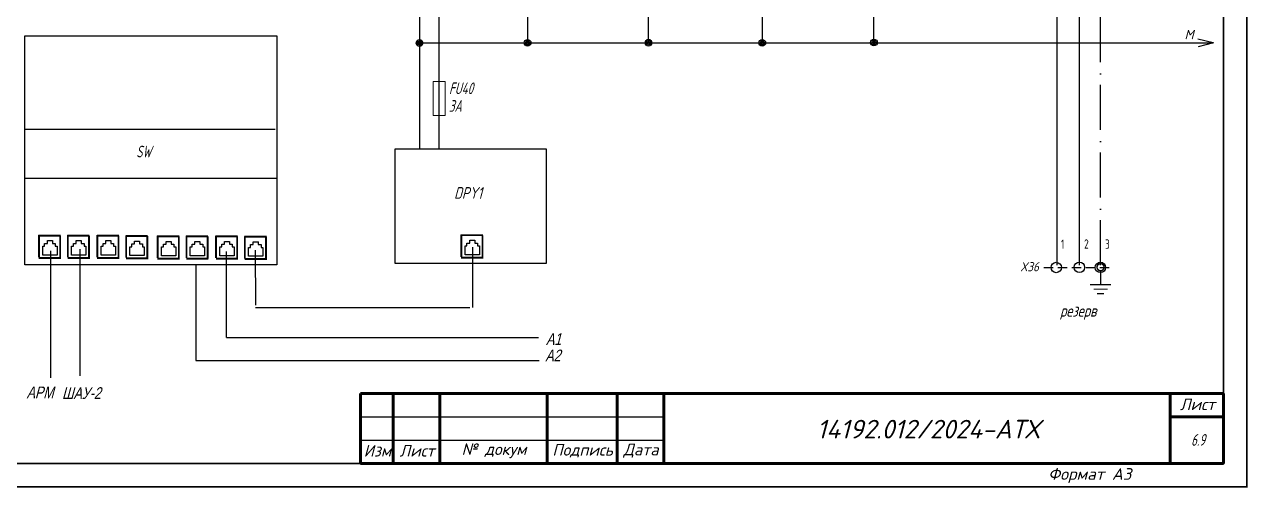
# Model space of a CAD drawing. Header units: millimetres. Extents: x 2725 to 10524, y 7125 to 11639.
# Drawn here: x 6658.1 to 6920.3, y 9091.5 to 9190.7 of the extents above; entities that cross this region are included whole.
import ezdxf
from ezdxf.enums import TextEntityAlignment as Align

# ---------------------------------------------------------------- set-up
doc = ezdxf.new("R2010")
doc.units = ezdxf.units.MM
doc.header["$LTSCALE"] = 4
for name, pattern in [('ACAD_ISO10W100', [18, 12, -3, 0, -3]), ('DASHED', [0.75, 0.5, -0.25]), ('SolidLine', [0])]:
    doc.linetypes.add(name, pattern=pattern)
for name, color, linetype in [('LOC', 8, 'Continuous'), ('RED_2.5mm^2', 1, 'Continuous'), ('SYMS', 7, 'Continuous'), ('Вспомогательная', 1, 'Continuous'), ('Текст', 2, 'Continuous')]:
    doc.layers.add(name, color=color, linetype=linetype)
for name, color, linetype, lineweight in [('SHTAMP', 7, 'SolidLine', 25), ('АК_ЩДУ-CВ_П4_ПОЛНАЯСХ', 141, 'Continuous', 40), ('Основеая', 5, 'Continuous', 60), ('СХЕМА', 7, 'Continuous', 25)]:
    doc.layers.add(name, color=color, linetype=linetype, lineweight=lineweight)
doc.styles.add('ISOCPEUR', font='isocpeui.ttf')
doc.styles.add('ISOCPEUR25.10.00', font='isocpeur.ttf', dxfattribs={"height": 2.5})
doc.styles.add('SC', font='wromrusc.shx', dxfattribs={"width": 0.8, "height": 2.5})
doc.styles.add('Simplex00.10.00', font='simplex.shx')
doc.styles.add('Simplex25.085.15', font='', dxfattribs={"width": 0.85, "oblique": 15, "height": 2.5})
doc.styles.add('WD', font='romans.shx')
doc.styles.add('ГОСТ', font='isocpeur.ttf', dxfattribs={"oblique": 15})
doc.styles.add('Стиль мой-1', font='', dxfattribs={"width": 0.85, "oblique": 15, "height": 2.5})
doc.styles.get('Simplex25.085.15').set_extended_font_data('GOST type A')
doc.styles.get('Стиль мой-1').set_extended_font_data('GOST type A')
doc.linetypes.add('Ethernet_LINE', pattern='A,7.5,-4,["Ethernet",Standard,S=2.5,R=0,X=-2.5,Y=-1.25],-18', length=29.5)

# ---------------------------------------------------------------- blocks, each defined once
blk = doc.blocks.new('Формат А3')
at = {"color": 0, "linetype": 'Continuous', "const_width": 0.3}
for points in [[(-420, 297), (0, 297), (0, 0), (-420, 0)], [(-400, 5), (-400, 292), (-5, 292), (-5, 5)]]:
    blk.add_lwpolyline(points, close=True, dxfattribs=at)
at = {"color": 0, "linetype": 'Continuous', "style": 'Simplex00.10.00', "oblique": 15}
blk.add_text('Формат А3', height=2.5, dxfattribs=at).set_placement((-33.67, 2.75), align=Align.MIDDLE_CENTER)
blk = doc.blocks.new('WDDOT')
for radius in [0.72, 0.449, 0.223]:
    blk.add_circle((0, 0), radius)
blk = doc.blocks.new('VT0W02')
blk.add_circle((0, 0), 0.0699)
at = {"style": 'WD'}
for tag, p, width in [('INST', (0.062, 0.42), 0.7), ('LOC', (0.062, 0.25), 0.7), ('DESC1', (0.053, -0.385), 0.8)]:
    blk.add_attdef(tag, p, '', height=0.125, dxfattribs=dict(at, width=width))
at = {"linetype": 'Continuous', "style": 'WD'}
for tag, p, height, width, flags in [('WIRENO', (0.062, 0.094), 0.125, 0.8, 8), ('TAGSTRIP', (0.053, -0.229), 0.125, 0.9, 8), ('CAT', (0.213, -0.406), 0.109, 0.8, 1), ('DESC2', (0.053, -0.541), 0.125, 0.8, 8), ('DESC3', (0.053, -0.698), 0.125, 0.8, 8)]:
    blk.add_attdef(tag, p, '', height=height, dxfattribs=dict(at, width=width, flags=flags))
at = {"style": 'WD', "flags": 1}
for tag, p, height in [('X4TERM01', (-0.07, 0), 0.0125), ('X4TERMDESC01', (-0.055, -0.023), 0.025), ('X2TERMDESC01', (-0.006, 0.029), 0.025), ('STRIPSEQ', (0, 0), 0.00125), ('X2TERM01', (0, 0.07), 0.0125), ('X1TERMDESC01', (0.039, -0.003), 0.025), ('X1TERM01', (0.07, 0), 0.0125), ('LINKTERM', (0, -0.002), 0.00125), ('X8TERM01', (0, -0.07), 0.0125), ('X8TERMDESC01', (0, -0.054), 0.025)]:
    blk.add_attdef(tag, p, '', height=height, dxfattribs=at)
at = {"linetype": 'Continuous', "style": 'WD', "width": 0.8, "flags": 1}
blk.add_attdef('MFG', text='', height=0.109, dxfattribs=at).set_placement((0.088, -0.406), align=Align.RIGHT)
at = {"style": 'WD', "width": 0.7, "flags": 1}
blk.add_attdef('ASSYCODE', (0.062, -0.281), '', height=0.01, dxfattribs=at)
blk = doc.blocks.new('PE - заземление')
at = {"color": 0, "linetype": 'Continuous', "lineweight": -2, "const_width": 0.3}
blk.add_lwpolyline([(-0.75, -0.75, -1), (0.75, -0.75, -1)], format="xyb", close=True, dxfattribs=at)
at = {"color": 0, "linetype": 'Continuous', "lineweight": -2}
for points, const_width in [([(0, -4.5), (0, -1.5)], 0.3), ([(-2.25, -4.5), (2.25, -4.5)], 0.25), ([(-1.5, -5.46), (1.5, -5.46)], 0.25), ([(-0.75, -6.42), (0.75, -6.42)], 0.25)]:
    blk.add_lwpolyline(points, dxfattribs=dict(at, const_width=const_width))
at = {"color": 0, "linetype": 'Continuous', "lineweight": 9, "style": 'ISOCPEUR25.10.00', "oblique": 10, "width": 0.85, "flags": 9}
blk.add_attdef('ТИП', (0, 0), '', height=2.5, dxfattribs=at)

msp = doc.modelspace()

# ---------------------------------------------------------------- linework, layer by layer
at = {"ltscale": 0.2}
for p, q in [((6658.19, 9168.33), (6711.89, 9168.33)), ((6658.19, 9157.8), (6712.35, 9157.8)), ((6663.03, 9143.82), (6663.03, 9144.42)), ((6663.03, 9144.42), (6664.11, 9144.42)), ((6663.06, 9144.42), (6664.1, 9144.42)), ((6664.1, 9144.42), (6664.1, 9143.83)), ((6669.2, 9143.82), (6669.2, 9144.42)), ((6669.2, 9144.42), (6670.28, 9144.42)), ((6669.23, 9144.42), (6670.27, 9144.42)), ((6670.27, 9144.42), (6670.27, 9143.83)), ((6675.55, 9143.82), (6675.55, 9144.42)), ((6675.55, 9144.42), (6676.63, 9144.42)), ((6675.58, 9144.42), (6676.62, 9144.42)), ((6676.62, 9144.42), (6676.62, 9143.83)), ((6681.72, 9143.73), (6681.72, 9144.32)), ((6681.72, 9144.32), (6682.8, 9144.32)), ((6681.75, 9144.32), (6682.79, 9144.32)), ((6682.79, 9144.32), (6682.79, 9143.74)), ((6688.48, 9143.67), (6688.48, 9144.26)), ((6688.48, 9144.26), (6689.55, 9144.26)), ((6688.5, 9144.26), (6689.54, 9144.26)), ((6689.54, 9144.26), (6689.54, 9143.68)), ((6694.65, 9143.67), (6694.65, 9144.26)), ((6694.65, 9144.26), (6695.73, 9144.26)), ((6694.68, 9144.26), (6695.72, 9144.26)), ((6695.72, 9144.26), (6695.72, 9143.68)), ((6701, 9143.67), (6701, 9144.26)), ((6701, 9144.26), (6702.08, 9144.26)), ((6701.03, 9144.26), (6702.07, 9144.26)), ((6702.07, 9144.26), (6702.07, 9143.68)), ((6707.17, 9143.58), (6707.17, 9144.17)), ((6707.17, 9144.17), (6708.25, 9144.17)), ((6707.2, 9144.17), (6708.24, 9144.17)), ((6708.24, 9144.17), (6708.24, 9143.59)), ((6753.58, 9143.9), (6753.58, 9144.5)), ((6753.58, 9144.5), (6754.65, 9144.5)), ((6753.6, 9144.5), (6754.64, 9144.5)), ((6754.64, 9144.5), (6754.64, 9143.91)), ((6662.03, 9141.32), (6662.03, 9143.22)), ((6662.03, 9143.22), (6662.43, 9143.22)), ((6662.43, 9143.22), (6662.43, 9143.82)), ((6662.43, 9143.82), (6663.03, 9143.82)), ((6664.1, 9143.83), (6664.7, 9143.83)), ((6664.7, 9143.83), (6664.7, 9143.21)), ((6664.7, 9143.21), (6665.09, 9143.21)), ((6665.09, 9143.21), (6665.09, 9141.32)), ((6668.2, 9141.32), (6668.2, 9143.22)), ((6668.2, 9143.22), (6668.6, 9143.22)), ((6668.6, 9143.22), (6668.6, 9143.82)), ((6668.6, 9143.82), (6669.2, 9143.82)), ((6670.27, 9143.83), (6670.87, 9143.83)), ((6670.87, 9143.83), (6670.87, 9143.21)), ((6670.87, 9143.21), (6671.26, 9143.21)), ((6671.26, 9143.21), (6671.26, 9141.32)), ((6674.55, 9141.32), (6674.55, 9143.22)), ((6674.55, 9143.22), (6674.95, 9143.22)), ((6674.95, 9143.22), (6674.95, 9143.82)), ((6674.95, 9143.82), (6675.55, 9143.82)), ((6676.62, 9143.83), (6677.22, 9143.83)), ((6677.22, 9143.83), (6677.22, 9143.21)), ((6677.22, 9143.21), (6677.62, 9143.21)), ((6677.62, 9143.21), (6677.62, 9141.32)), ((6680.72, 9141.23), (6680.72, 9143.12)), ((6680.72, 9143.12), (6681.12, 9143.12)), ((6681.12, 9143.12), (6681.12, 9143.73)), ((6681.12, 9143.73), (6681.72, 9143.73)), ((6682.79, 9143.74), (6683.39, 9143.74)), ((6683.39, 9143.74), (6683.39, 9143.12)), ((6683.39, 9143.12), (6683.79, 9143.12)), ((6683.79, 9143.12), (6683.79, 9141.23)), ((6687.48, 9141.17), (6687.48, 9143.06)), ((6687.48, 9143.06), (6687.88, 9143.06)), ((6687.88, 9143.06), (6687.88, 9143.67)), ((6687.88, 9143.67), (6688.48, 9143.67)), ((6689.54, 9143.68), (6690.15, 9143.68)), ((6690.15, 9143.68), (6690.15, 9143.06)), ((6690.15, 9143.06), (6690.54, 9143.06)), ((6690.54, 9143.06), (6690.54, 9141.17)), ((6693.65, 9141.17), (6693.65, 9143.06)), ((6693.65, 9143.06), (6694.05, 9143.06)), ((6694.05, 9143.06), (6694.05, 9143.67)), ((6694.05, 9143.67), (6694.65, 9143.67)), ((6695.72, 9143.68), (6696.32, 9143.68)), ((6696.32, 9143.68), (6696.32, 9143.06)), ((6696.32, 9143.06), (6696.71, 9143.06)), ((6696.71, 9143.06), (6696.71, 9141.17)), ((6700, 9141.17), (6700, 9143.06)), ((6700, 9143.06), (6700.4, 9143.06)), ((6700.4, 9143.06), (6700.4, 9143.67)), ((6700.4, 9143.67), (6701, 9143.67)), ((6702.07, 9143.68), (6702.67, 9143.68)), ((6702.67, 9143.68), (6702.67, 9143.06)), ((6702.67, 9143.06), (6703.07, 9143.06)), ((6703.07, 9143.06), (6703.07, 9141.17)), ((6706.17, 9141.08), (6706.17, 9142.97)), ((6706.17, 9142.97), (6706.57, 9142.97)), ((6706.57, 9142.97), (6706.57, 9143.58)), ((6706.57, 9143.58), (6707.17, 9143.58)), ((6708.24, 9143.59), (6708.84, 9143.59)), ((6708.84, 9143.59), (6708.84, 9142.97)), ((6708.84, 9142.97), (6709.24, 9142.97)), ((6709.24, 9142.97), (6709.24, 9141.08)), ((6752.58, 9141.4), (6752.58, 9143.3)), ((6752.58, 9143.3), (6752.97, 9143.3)), ((6752.97, 9143.3), (6752.97, 9143.9)), ((6752.97, 9143.9), (6753.58, 9143.9)), ((6754.64, 9143.91), (6755.25, 9143.91)), ((6755.25, 9143.91), (6755.25, 9143.29)), ((6755.25, 9143.29), (6755.64, 9143.29)), ((6755.64, 9143.29), (6755.64, 9141.4)), ((6665.09, 9141.32), (6662.03, 9141.32)), ((6671.26, 9141.32), (6668.2, 9141.32)), ((6677.62, 9141.32), (6674.55, 9141.32)), ((6683.79, 9141.23), (6680.72, 9141.23)), ((6690.54, 9141.17), (6687.48, 9141.17)), ((6696.71, 9141.17), (6693.65, 9141.17)), ((6703.07, 9141.17), (6700, 9141.17)), ((6709.24, 9141.08), (6706.17, 9141.08)), ((6755.64, 9141.4), (6752.58, 9141.4))]:
    msp.add_line(p, q, dxfattribs=at)
at = {"linetype": 'DASHED'}
msp.add_line((6876.68, 9138.66), (6890.68, 9138.66), dxfattribs=at)
at = {"ltscale": 0.2}
msp.add_lwpolyline([(6658.19, 9188.28), (6712.21, 9188.28), (6712.21, 9139.21), (6658.19, 9139.21)], close=True, dxfattribs=at)
at = {"linetype": 'Continuous', "ltscale": 0.2}
msp.add_lwpolyline([(6737.52, 9139.56), (6770.01, 9139.56), (6770.01, 9164.03), (6737.52, 9164.03)], close=True, dxfattribs=at)
at = {"layer": 'RED_2.5mm^2', "linetype": 'Continuous', "ltscale": 0.2}
for p, q in [((6879.51, 9139.19), (6879.51, 9357.74)), ((6884.31, 9139.19), (6884.31, 9352.88)), ((6742.81, 9270.22), (6742.81, 9164.03)), ((6746.98, 9270.22), (6746.98, 9164.03)), ((6791.86, 9270.05), (6791.86, 9186.97)), ((6816.25, 9270.05), (6816.25, 9186.69)), ((6742.84, 9186.77), (6912.87, 9186.77))]:
    msp.add_line(p, q, dxfattribs=at)
at = {"layer": 'RED_2.5mm^2', "linetype": 'ACAD_ISO10W100', "ltscale": 0.2}
msp.add_line((6888.8, 9139.19), (6888.8, 9347.1), dxfattribs=at)
at = {"layer": 'RED_2.5mm^2', "color": 5, "linetype": 'Ethernet_LINE', "ltscale": 0.2}
for p, q in [((6663.73, 9115.04), (6663.73, 9142.23)), ((6670.02, 9115.43), (6670.02, 9142.62)), ((6701.44, 9123.68), (6701.44, 9142.06)), ((6707.58, 9142.38), (6707.65, 9130.61)), ((6754.25, 9130.12), (6754.25, 9143.03)), ((6707.65, 9130.12), (6753.58, 9130.12))]:
    msp.add_line(p, q, dxfattribs=at)
at = {"layer": 'RED_2.5mm^2', "linetype": 'Continuous', "ltscale": 0.2}
for points in [[(6765.96, 9270.15), (6765.96, 9186.64)], [(6840.17, 9269.95), (6840.17, 9186.77)]]:
    msp.add_lwpolyline(points, dxfattribs=at)
at = {"layer": 'RED_2.5mm^2', "color": 5, "linetype": 'Ethernet_LINE', "ltscale": 0.2}
for points in [[(6694.84, 9139.21), (6694.84, 9118.73), (6768.48, 9118.73)], [(6701.44, 9123.68), (6768.34, 9123.68)]]:
    msp.add_lwpolyline(points, dxfattribs=at)
at = {"layer": 'SYMS', "linetype": 'Continuous', "ltscale": 0.2}
for p, q in [((6912.98, 9186.8), (6909.71, 9187.6)), ((6913.01, 9186.77), (6909.74, 9185.96))]:
    msp.add_line(p, q, dxfattribs=at)
at = {"layer": 'АК_ЩДУ-CВ_П4_ПОЛНАЯСХ', "color": 7, "const_width": 0.4}
for points in [[(6665.86, 9145.5), (6661.09, 9145.5)], [(6661.22, 9145.61), (6661.22, 9145.61), (6661.22, 9140.83)], [(6665.75, 9145.5), (6665.75, 9145.5), (6665.75, 9140.71)], [(6665.75, 9145.5), (6665.75, 9145.5), (6665.75, 9140.71)], [(6672.03, 9145.5), (6667.27, 9145.5)], [(6667.39, 9145.61), (6667.39, 9145.61), (6667.39, 9140.83)], [(6671.92, 9145.5), (6671.92, 9145.5), (6671.92, 9140.71)], [(6671.92, 9145.5), (6671.92, 9145.5), (6671.92, 9140.71)], [(6678.38, 9145.5), (6673.62, 9145.5)], [(6673.74, 9145.61), (6673.74, 9145.61), (6673.74, 9140.83)], [(6678.27, 9145.5), (6678.27, 9145.5), (6678.27, 9140.71)], [(6678.27, 9145.5), (6678.27, 9145.5), (6678.27, 9140.71)], [(6684.55, 9145.41), (6679.79, 9145.41)], [(6679.91, 9145.52), (6679.91, 9145.52), (6679.91, 9140.74)], [(6684.44, 9145.41), (6684.44, 9145.41), (6684.44, 9140.62)], [(6684.44, 9145.41), (6684.44, 9145.41), (6684.44, 9140.62)], [(6691.31, 9145.35), (6686.54, 9145.35)], [(6686.67, 9145.46), (6686.67, 9145.46), (6686.67, 9140.68)], [(6691.2, 9145.35), (6691.2, 9145.35), (6691.2, 9140.56)], [(6691.2, 9145.35), (6691.2, 9145.35), (6691.2, 9140.56)], [(6697.48, 9145.35), (6692.71, 9145.35)], [(6692.84, 9145.46), (6692.84, 9145.46), (6692.84, 9140.68)], [(6697.37, 9145.35), (6697.37, 9145.35), (6697.37, 9140.56)], [(6697.37, 9145.35), (6697.37, 9145.35), (6697.37, 9140.56)], [(6703.83, 9145.35), (6699.07, 9145.35)], [(6699.19, 9145.46), (6699.19, 9145.46), (6699.19, 9140.68)], [(6703.72, 9145.35), (6703.72, 9145.35), (6703.72, 9140.56)], [(6703.72, 9145.35), (6703.72, 9145.35), (6703.72, 9140.56)], [(6710, 9145.26), (6705.24, 9145.26)], [(6705.36, 9145.37), (6705.36, 9145.37), (6705.36, 9140.58)], [(6709.89, 9145.26), (6709.89, 9145.26), (6709.89, 9140.47)], [(6709.89, 9145.26), (6709.89, 9145.26), (6709.89, 9140.47)], [(6756.41, 9145.58), (6751.64, 9145.58)], [(6751.77, 9145.69), (6751.77, 9145.69), (6751.77, 9140.91)], [(6756.3, 9145.58), (6756.3, 9145.58), (6756.3, 9140.79)], [(6756.3, 9145.58), (6756.3, 9145.58), (6756.3, 9140.79)], [(6665.94, 9140.71), (6661.17, 9140.71)], [(6672.12, 9140.71), (6667.34, 9140.71)], [(6678.47, 9140.71), (6673.69, 9140.71)], [(6684.64, 9140.62), (6679.86, 9140.62)], [(6691.39, 9140.56), (6686.62, 9140.56)], [(6697.56, 9140.56), (6692.79, 9140.56)], [(6703.92, 9140.56), (6699.14, 9140.56)], [(6710.09, 9140.47), (6705.31, 9140.47)], [(6756.49, 9140.79), (6751.72, 9140.79)]]:
    msp.add_lwpolyline(points, dxfattribs=at)
at = {"layer": 'Вспомогательная', "color": 7}
for p, q in [((6730.18, 9106.68), (6795.18, 9106.68)), ((6730.18, 9101.68), (6795.18, 9101.68)), ((6730.18, 9096.68), (6795.18, 9096.68))]:
    msp.add_line(p, q, dxfattribs=at)
at = {"layer": 'Основеая', "color": 7}
for p, q in [((6730.18, 9111.68), (6730.18, 9096.68)), ((6915.18, 9111.68), (6730.18, 9111.68)), ((6737.18, 9111.68), (6737.18, 9096.68)), ((6747.18, 9111.68), (6747.18, 9096.68)), ((6770.18, 9111.68), (6770.18, 9096.68)), ((6785.18, 9111.68), (6785.18, 9096.68)), ((6795.18, 9111.68), (6795.18, 9096.68)), ((6903.75, 9111.68), (6903.75, 9096.68)), ((6915.18, 9111.68), (6915.18, 9096.68)), ((6903.75, 9106.68), (6915.18, 9106.68)), ((6915.18, 9096.68), (6730.18, 9096.68))]:
    msp.add_line(p, q, dxfattribs=at)
at = {"layer": 'СХЕМА', "color": 7, "linetype": 'Continuous', "lineweight": 20, "ltscale": 30}
msp.add_lwpolyline([(6745.76, 9178.53), (6748.33, 9178.53), (6748.33, 9171.21), (6745.76, 9171.21)], close=True, dxfattribs=at)

# ---------------------------------------------------------------- block references
for name, p in [('Формат А3', (6920.18, 9091.68)), ('PE - заземление', (6888.82, 9139.48))]:
    msp.add_blockref(name, p)
at = {"layer": 'SYMS', "ltscale": 0.2}
for p in [(6742.81, 9186.76), (6765.98, 9186.79), (6791.91, 9186.82), (6816.29, 9186.79), (6840.24, 9186.87)]:
    msp.add_blockref('WDDOT', p, dxfattribs=at)
at = {"layer": 'SYMS', "linetype": 'Continuous', "ltscale": 0.2}
ref = msp.add_blockref('VT0W02', (6879.33, 9138.67), dxfattribs=dict(at, xscale=16, yscale=16, zscale=16))
ref.add_attrib('LOC', '1', (6880.33, 9142.67), dxfattribs={"layer": 'LOC', "height": 2, "style": 'WD', "width": 0.7})
ref = msp.add_blockref('VT0W02', (6884.29, 9138.7), dxfattribs=dict(at, xscale=16, yscale=16, zscale=16))
ref.add_attrib('LOC', '2', (6885.29, 9142.7), dxfattribs={"layer": 'LOC', "height": 2, "style": 'WD', "width": 0.7})
ref = msp.add_blockref('VT0W02', (6888.78, 9138.68), dxfattribs=dict(at, xscale=16, yscale=16, zscale=16))
ref.add_attrib('LOC', '3', (6889.78, 9142.68), dxfattribs={"layer": 'LOC', "height": 2, "style": 'WD', "width": 0.7})

# ---------------------------------------------------------------- texts
at = {"style": 'Simplex25.085.15', "oblique": 15}
for s, height, width, p in [('FU40', 2.5, 0.85, (6749.12, 9175.81)), ('3А', 2.5, 0.85, (6749.1, 9172.03)), ('SW', 2.5, 0.85, (6682.05, 9162.26)), ('X36', 1.961, 1.083459, (6871.6, 9137.85))]:
    msp.add_text(s, height=height, dxfattribs=dict(at, width=width)).set_placement(p)
at = {"color": 7, "style": 'SC', "oblique": 15, "width": 0.8}
for s, p in [('A1', (6769.92, 9122.09)), ('А2', (6769.77, 9118.57)), ('АРМ', (6658.56, 9110.66)), ('ШАУ-2', (6666.16, 9110.51))]:
    msp.add_text(s, height=2.5, dxfattribs=at).set_placement(p)
at = {"color": 7, "lineweight": 25, "insert": (6908.23, 9102.99), "char_height": 2.5, "attachment_point": 1, "style": 'Стиль мой-1'}
msp.add_mtext_dynamic_manual_height_columns('6.9', width=5.3031, gutter_width=12.5, heights=[2.85], dxfattribs=at)
at = {"layer": 'SHTAMP', "color": 0, "style": 'ISOCPEUR'}
msp.add_text('14192.012/2024-АТХ', height=4, dxfattribs=at).set_placement((6851.84, 9102.04), align=Align.CENTER)
at = {"layer": 'SYMS', "linetype": 'Continuous', "ltscale": 0.2, "style": 'ГОСТ', "oblique": 15}
msp.add_text('М', height=2, dxfattribs=at).set_placement((6906.82, 9187.57))
at = {"layer": 'SYMS', "linetype": 'Continuous', "char_height": 2.5}
for s, insert, width, attachment_point in [('{\\Fsimplex|c0;\\Q15;\\W0.75;\\C0;DPY1}', (6750.21, 9155.89), 8.7482, 1), ('{\\Fsimplex|c204;\\Q15;\\W0.75;\\C0;резерв}', (6884.03, 9130.64), 16.2192, 2)]:
    msp.add_mtext(s, dxfattribs=dict(at, insert=insert, width=width, attachment_point=attachment_point))
at = {"layer": 'Текст', "color": 7, "char_height": 2.5, "style": 'ГОСТ'}
for s, insert, width, attachment_point in [('{\\fISOCPEUR|b0|i0|c204|p34;Лист}', (6913.36, 9109.35), 11.4585, 6), ('{\\fISOCPEUR|b0|i0|c204|p34;Изм}', (6733.78, 9099.41), 7, 5), ('{\\fISOCPEUR|b0|i0|c204|p34;Лист}', (6742.28, 9099.41), 10, 5), ('{\\fISOCPEUR|b0|i0|c204|p34;№ докум}', (6758.78, 9099.41), 23, 5), ('{\\fISOCPEUR|b0|i0|c204|p34;Подпись}', (6777.78, 9099.41), 15, 5), ('{\\fISOCPEUR|b0|i0|c204|p34;Дата}', (6790.28, 9099.41), 10, 5)]:
    msp.add_mtext(s, dxfattribs=dict(at, insert=insert, width=width, attachment_point=attachment_point))

doc.saveas('drawing.dxf')
